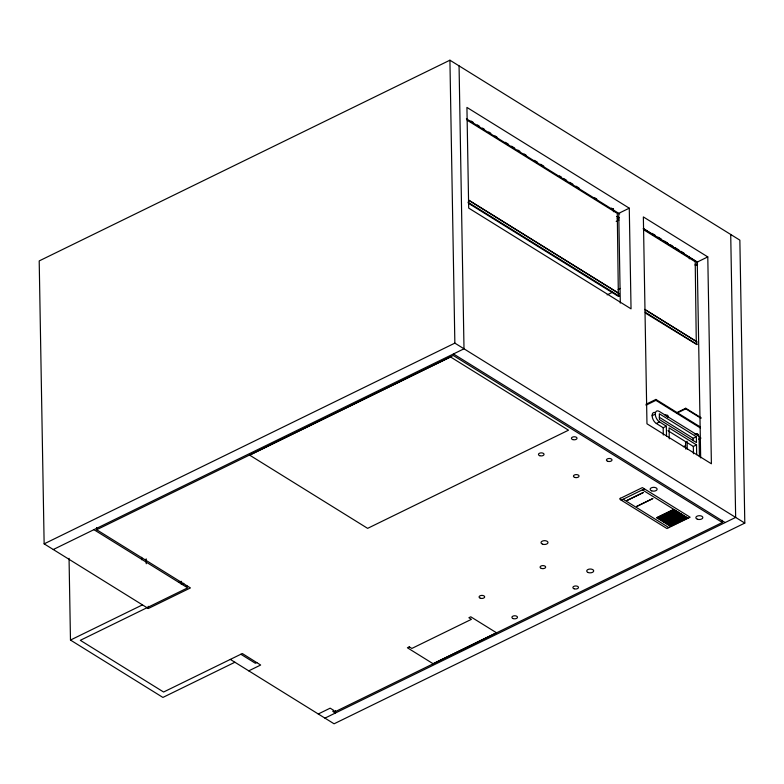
<?xml version="1.0" encoding="UTF-8"?>
<svg xmlns="http://www.w3.org/2000/svg" width="784" height="784" viewBox="0 0 784 784"><rect width="100%" height="100%" fill="white"/><g stroke="black" fill="none" stroke-linecap="round" stroke-linejoin="round"><path stroke-width="1.18" d="M468.597 200.067L618.664 293.206L618.978 296.176L618.507 296.47L468.313 203.193M644.771 309.376L696.604 341.55L696.868 344.607L645.526 313.139M618.341 293.853L617.273 213.395L467.205 120.256M696.28 342.196L695.212 261.738L643.37 229.565M256.838 662.539L255.359 663.264L240.864 654.258M230.329 659.413L334.082 723.799L744.8 523.085L739.861 240.149L449.918 60.201L39.2 260.915L44.139 543.851L148.313 608.511L190.424 587.931L96.667 529.739L96.628 527.544M629.278 208.181L466.931 107.418L468.685 208.083L631.042 308.847L629.278 208.181L618.743 213.336L620.311 303.085M617.106 218.854L619.115 217.874L617.037 216.58M616.195 221.382L618.997 220.01M44.139 543.851L454.857 343.127L744.8 523.085M53.283 549.525L464.001 348.802L459.061 65.866M96.667 529.739L453.27 355.466L722.368 522.487L334.19 712.186M607.13 294.872L612.618 292.197M618.106 289.512L620.301 288.434M707.785 256.907L643.36 216.923L646.967 423.801L711.392 463.785L707.785 256.907L697.25 262.052L700.671 457.915M696.898 263.963L694.957 264.914L695.663 265.492M695.663 265.345L697.603 264.404M178.713 582.473L180.918 581.405M179.467 582.414L181.623 581.356M181.3 584.423L183.456 583.374M181.653 584.452L183.809 583.404M69.051 558.345L70.472 640.058L142.463 604.876M185.465 586.491L186.945 585.766M646.006 404.26L655.904 399.428L700.426 427.055M646.026 405.191L655.914 400.359L700.435 427.995M652.121 415.677L655.277 414.138A6.272 3.401 64 0 1 659.305 411.443L699.063 436.12L699.426 456.719M676.984 412.541L685.755 408.248L700.994 417.705M676.994 413.119L685.765 408.836L701.004 418.284M655.081 412.502A6.272 3.401 64 0 0 652.17 416.382A6.272 3.401 64 0 0 656.326 423.478L659.481 421.929L666.341 426.182L666.508 435.943M656.326 423.478L663.176 427.731L666.341 426.182M234.896 662.245L162.905 697.427L70.472 640.058M659.266 417.235L693.203 438.295L696.359 436.747L696.466 442.578L659.442 419.597L659.344 413.776L696.359 436.747M683.374 446.664L685.579 445.596M698.769 439.148L700.965 438.07M667.948 430.69L693.34 446.449L696.506 444.91L696.672 454.661M248.753 670.849L260.66 665.028L242.334 653.542L163.601 692.017L80.311 640.322L187.67 587.853L93.913 529.661M620.271 498.408L642.39 487.599L690.126 517.224L666.949 528.543L620.33 499.614A1.735 0.951 -1 0 1 620.271 498.408L620.262 498.173M621.242 500.182L644.419 488.853M656.727 517.744L673.583 509.512L687.294 518.018L670.438 526.329L656.727 517.744L673.583 509.58L687.294 518.087L670.438 526.329M674.122 510.453L658.325 518.253L674.122 510.453L686.343 518.116L670.545 525.839L657.864 517.969L673.672 510.247L686.343 518.116M659.236 518.822L675.044 511.099M660.608 519.665L676.416 511.952M676.866 512.226L661.069 519.88M664.146 521.86L679.944 514.137M665.979 522.997L681.776 515.274M668.713 524.702L684.52 516.979M670.085 525.554L685.892 517.832M318.265 713.989L330.162 708.168L334.102 710.608L332.73 711.274L335.474 712.979L335.434 710.559M324.939 718.134L735.657 517.411L730.717 234.475M471.017 121.01L473.095 122.294M477.25 124.881L479.328 126.165M482.444 128.106L484.532 129.399M488.687 131.977L490.764 133.27M494.92 135.848L497.007 137.141M505.317 142.306L508.444 144.236M511.56 146.177L514.676 148.107M517.793 150.048L519.87 151.332M524.035 153.919L526.113 155.203M534.433 160.367L537.55 162.308M540.666 164.238L543.782 166.179M559.384 175.851L561.462 177.145M563.539 178.438L566.656 180.369M569.772 182.309L572.898 184.24M576.015 186.18L579.131 188.111M594.723 197.793L596.81 199.087M611.363 208.113L613.441 209.406M652.141 233.397L655.238 235.318M658.335 237.238L661.422 239.159M664.518 241.08L667.615 243.001M670.712 244.922L672.78 246.205M674.838 247.479L678.964 250.047M681.031 251.331L684.128 253.252M643.458 228.644L697.633 262.258M466.421 118.786L619.703 213.924M643.213 228.516L697.505 262.326M616.724 216.531L618.792 217.815M468.94 200.39L619.007 293.53M645.114 309.7L696.947 341.873M467.95 202.223L619.046 295.999M645.154 312.169L696.986 344.343M696.506 444.91L669.085 427.888L669.271 438.864M453.466 353.956L725.122 522.556M642.37 489.853L688.078 518.224M623.162 499.241L668.86 527.612M722.329 520.292L722.368 522.487M697.672 434.101L697.691 435.267M693.203 438.295L693.242 440.628M693.34 446.449L693.468 453.769M689.283 256.446L689.322 258.789M687.117 441.255L687.264 449.418M685.755 408.248L685.765 408.836M685.539 442.029L685.657 449.026M684.06 516.695L668.262 524.339M683.599 516.411L667.801 524.065M682.237 515.558L666.429 523.212M681.316 514.99L665.518 522.644M679.15 513.647L663.352 521.301M678.699 513.363L662.892 521.017M677.327 512.511L661.52 520.164M675.494 511.384L659.697 519.028M674.583 510.815L658.785 518.459M665.008 415.128A2.087 1.147 -1 0 1 667.507 415.383L667.527 416.549M663.176 427.731L663.303 435.051M655.904 399.428L655.914 400.359M613.431 208.711L613.48 211.739M449.918 60.201L454.857 343.127M148.274 606.306L148.313 608.511M146.187 558.855L146.265 563.755M141.639 557.316L141.679 559.756M696.79 434.944A2.087 1.147 -1 0 1 698.201 436.1M659.481 421.929A6.272 3.401 64 0 1 655.277 414.138M666.096 416.177A2.087 1.147 -1 0 1 668.037 417.372M694.722 434.022A2.087 1.147 -1 0 1 697.476 434.003A2.087 1.147 -1 0 1 697.829 435.502M667.507 415.383A2.087 1.147 -1 0 1 667.664 416.774M450.594 357.004L249.714 455.181L367.627 528.357L568.508 430.191L450.594 357.004M643.105 492.617L627.053 500.457L643.105 492.617M652.758 498.604L636.706 506.444L652.758 498.604M675.955 511.589L660.157 519.39L675.955 511.589M677.778 512.726L661.98 520.517L677.788 512.795M678.238 513.01L662.441 520.801L678.238 513.079M679.552 513.824L663.754 521.615L679.552 513.824M409.297 646.849L407.396 647.77L433.082 663.715L496.458 632.747L470.772 616.802L468.881 617.723L471.439 619.321L411.855 648.437L409.297 646.849M680.404 514.353L664.607 522.144L680.404 514.422M680.865 514.637L665.057 522.428L680.865 514.637M682.688 515.774L666.89 523.565L682.688 515.774M683.148 516.058L667.351 523.849L683.148 516.127M684.971 517.185L669.173 524.986L684.971 517.185M685.432 517.469L669.634 525.27L685.432 517.469M513.138 618.586A2.793 1.529 -1 0 0 517.479 617.371A2.793 1.529 -1 0 0 513.471 615.94A2.793 1.529 -1 0 0 513.138 618.586M541.313 568.41A2.793 1.529 -1 0 0 545.654 567.204A2.793 1.529 -1 0 0 541.656 565.764A2.793 1.529 -1 0 0 541.313 568.41M574.123 588.784A2.793 1.529 -1 0 0 578.465 587.569A2.793 1.529 -1 0 0 574.466 586.128A2.793 1.529 -1 0 0 574.123 588.784M480.318 598.221A2.793 1.529 -1 0 0 484.659 597.006A2.793 1.529 -1 0 0 480.661 595.566A2.793 1.529 -1 0 0 480.318 598.221M607.659 461.286A2.793 1.529 -1 0 0 612 460.071A2.793 1.529 -1 0 0 608.002 458.64A2.793 1.529 -1 0 0 607.659 461.286M572.663 439.569A2.793 1.529 -1 0 0 577.014 438.354A2.793 1.529 -1 0 0 573.006 436.923A2.793 1.529 -1 0 0 572.663 439.569M539.696 455.69A2.793 1.529 -1 0 0 544.037 454.475A2.793 1.529 -1 0 0 540.039 453.034A2.793 1.529 -1 0 0 539.696 455.69M574.682 477.407A2.793 1.529 -1 0 0 579.023 476.192A2.793 1.529 -1 0 0 575.025 474.751A2.793 1.529 -1 0 0 574.682 477.407M697.388 519.214A3.489 1.911 -1 0 0 702.827 517.695A3.489 1.911 -1 0 0 697.819 515.901A3.489 1.911 -1 0 0 697.388 519.214M588.255 572.545A3.489 1.911 -1 0 0 593.694 571.026A3.489 1.911 -1 0 0 588.686 569.233A3.489 1.911 -1 0 0 588.255 572.545M542.557 544.184A3.489 1.911 -1 0 0 547.987 542.665A3.489 1.911 -1 0 0 542.979 540.872A3.489 1.911 -1 0 0 542.557 544.184M651.69 490.853A3.489 1.911 -1 0 0 657.119 489.334A3.489 1.911 -1 0 0 652.112 487.54A3.489 1.911 -1 0 0 651.69 490.853"/></g></svg>
